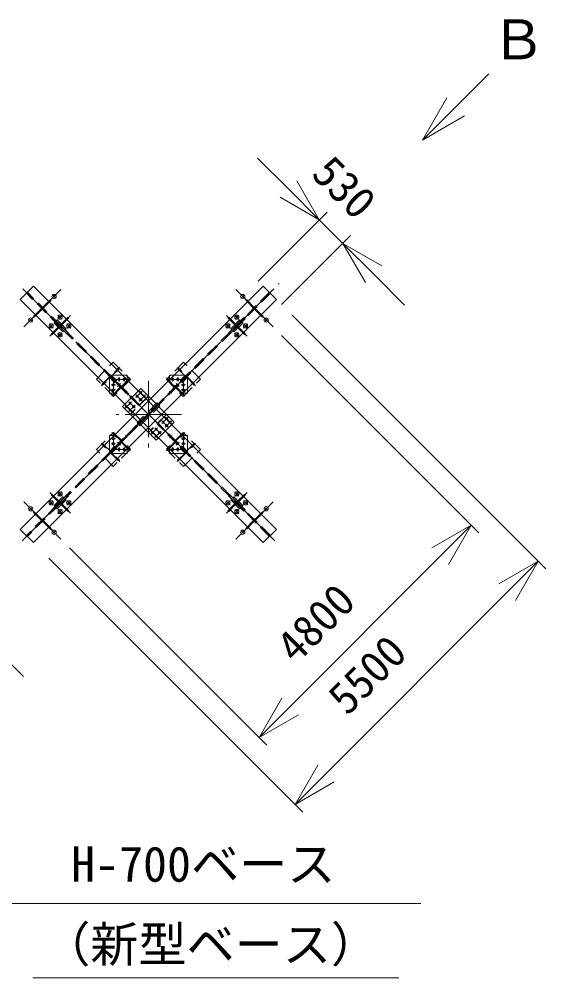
# Model space of a CAD drawing. Units: millimetres, scale not verified. Extents: x -32409 to 32443, y -43405 to 44769.
# Drawn here: x -9161 to -732, y -43116 to -27784 of the extents above; entities that cross this region are included whole.
import ezdxf
from ezdxf.enums import TextEntityAlignment as Align

# ---------------------------------------------------------------- set-up
doc = ezdxf.new("R2010")
doc.units = ezdxf.units.MM
doc.header["$LTSCALE"] = 100
doc.linetypes.add('CHAIN2', pattern=[12, 9, -1, 1, -1])
doc.linetypes.add('DASHED2', pattern=[3, 2, -1])
for name, color, linetype, lineweight in [('0-1_10 常用実線', 3, 'Continuous', 18), ('0-3_12 常用一点鎖線', 3, 'CHAIN2', 18), ('0-4_11 常用破線', 3, 'DASHED2', 18), ('0-5_05 寸法', 7, 'Continuous', 18)]:
    doc.layers.add(name, color=color, linetype=linetype, lineweight=lineweight)
doc.styles.add('ＭＳ ゴシック', font='')
doc.styles.get('ＭＳ ゴシック').set_extended_font_data('MS Gothic')

msp = doc.modelspace()

# ---------------------------------------------------------------- linework, layer by layer
at = {"layer": '0-1_10 常用実線'}
for p, q in [((-9143.3, -35942.9), (-5254.2, -32053.8)), ((-9143.3, -32266), (-8931.2, -32053.8)), ((-8931.2, -32053.8), (-5042.1, -35942.9)), ((-5042.1, -32266), (-5254.2, -32053.8)), ((-9143.3, -32266), (-5254.2, -36155.1)), ((-8931.2, -36155.1), (-5042.1, -32266)), ((-8931.2, -36155.1), (-9143.3, -35942.9)), ((-5254.2, -36155.1), (-5042.1, -35942.9))]:
    msp.add_line(p, q, dxfattribs=at)
for points in [[(-8373.3, -32804.1), (-8620.8, -32556.6), (-8640.6, -32576.4), (-8393.1, -32823.9)], [(-8446.1, -32770.8), (-8587.5, -32629.4), (-8603.1, -32645), (-8461.7, -32786.4)], [(-8410.8, -32735.5), (-8552.2, -32594.1), (-8567.7, -32609.6), (-8426.3, -32751)], [(-5812.1, -32804.1), (-5564.6, -32556.6), (-5544.8, -32576.4), (-5792.3, -32823.9)], [(-5774.7, -32735.5), (-5633.2, -32594.1), (-5617.7, -32609.6), (-5759.1, -32751)], [(-5739.3, -32770.8), (-5597.9, -32629.4), (-5582.3, -32645), (-5723.7, -32786.4)], [(-7717.7, -33479.4), (-7717.7, -33764.4), (-7617.7, -33764.4), (-7432.7, -33579.4), (-7432.7, -33479.4)], [(-6467.7, -33479.4), (-6467.7, -33764.4), (-6567.7, -33764.4), (-6752.7, -33579.4), (-6752.7, -33479.4)], [(-6467.7, -33479.4), (-6467.7, -33764.4), (-6567.7, -33764.4), (-6752.7, -33579.4), (-6752.7, -33479.4)], [(-6680.5, -34228.2), (-6969, -34516.7), (-7504.9, -33980.7), (-7216.4, -33692.2)], [(-7416.6, -33791.9), (-7487.3, -33721.2), (-7476, -33709.9), (-7405.2, -33780.6)], [(-6768.8, -33791.9), (-6698.1, -33721.2), (-6709.5, -33709.9), (-6780.2, -33780.6)], [(-7717.7, -34729.4), (-7432.7, -34729.4), (-7432.7, -34629.4), (-7617.7, -34444.4), (-7717.7, -34444.4)], [(-7405.2, -34428.3), (-7476, -34499), (-7487.3, -34487.7), (-7416.6, -34417)], [(-6780.2, -34428.3), (-6709.5, -34499), (-6698.1, -34487.7), (-6768.8, -34417)], [(-6467.7, -34729.4), (-6752.7, -34729.4), (-6752.7, -34629.4), (-6567.7, -34444.4), (-6467.7, -34444.4)], [(-6467.7, -34729.4), (-6752.7, -34729.4), (-6752.7, -34629.4), (-6567.7, -34444.4), (-6467.7, -34444.4)], [(-8393.1, -35385), (-8640.6, -35632.5), (-8620.8, -35652.3), (-8373.3, -35404.8)], [(-5792.3, -35385), (-5544.8, -35632.5), (-5564.6, -35652.3), (-5812.1, -35404.8)], [(-8461.7, -35422.5), (-8603.1, -35563.9), (-8587.5, -35579.5), (-8446.1, -35438.1)], [(-8426.3, -35457.9), (-8567.7, -35599.3), (-8552.2, -35614.8), (-8410.8, -35473.4)], [(-5759.1, -35457.9), (-5617.7, -35599.3), (-5633.2, -35614.8), (-5774.7, -35473.4)], [(-5723.7, -35422.5), (-5582.3, -35563.9), (-5597.9, -35579.5), (-5739.3, -35438.1)]]:
    msp.add_lwpolyline(points, close=True, dxfattribs=at)
for centre, radius in [((-8602.4, -32220), 34), ((-5583, -32220), 34), ((-8977.1, -32594.8), 34), ((-5208.3, -32594.8), 34), ((-7652.7, -33544.4), 19.5), ((-7562.7, -33544.4), 19.5), ((-7482.7, -33544.4), 19.5), ((-6702.7, -33544.4), 19.5), ((-6702.7, -33544.4), 19.5), ((-6622.7, -33544.4), 19.5), ((-6622.7, -33544.4), 19.5), ((-6532.7, -33544.4), 19.5), ((-6532.7, -33544.4), 19.5), ((-7652.7, -33634.4), 19.5), ((-7652.7, -33714.4), 19.5), ((-7562.7, -33634.4), 19.5), ((-6622.7, -33634.4), 19.5), ((-6622.7, -33634.4), 19.5), ((-6532.7, -33634.4), 19.5), ((-6532.7, -33634.4), 19.5), ((-6532.7, -33714.4), 19.5), ((-6532.7, -33714.4), 19.5), ((-7273, -33812.4), 16.5), ((-7273, -33812.4), 16.5), ((-7216.4, -33755.8), 16.5), ((-7216.4, -33755.8), 16.5), ((-7216.4, -33869), 16.5), ((-7216.4, -33869), 16.5), ((-7159.9, -33812.4), 16.5), ((-7159.9, -33812.4), 16.5), ((-7441.3, -33980.7), 16.5), ((-7441.3, -33980.7), 16.5), ((-7384.7, -33924.1), 16.5), ((-7384.7, -33924.1), 16.5), ((-7384.7, -34037.3), 16.5), ((-7384.7, -34037.3), 16.5), ((-7328.2, -33980.7), 16.5), ((-7328.2, -33980.7), 16.5), ((-6800.7, -34171.6), 16.5), ((-6800.7, -34171.6), 16.5), ((-6969, -34339.9), 16.5), ((-6969, -34339.9), 16.5), ((-6857.2, -34228.2), 16.5), ((-6857.2, -34228.2), 16.5), ((-6800.7, -34284.8), 16.5), ((-6800.7, -34284.8), 16.5), ((-6744.1, -34228.2), 16.5), ((-6744.1, -34228.2), 16.5), ((-7652.7, -34494.4), 19.5), ((-7025.5, -34396.5), 16.5), ((-7025.5, -34396.5), 16.5), ((-6969, -34453.1), 16.5), ((-6969, -34453.1), 16.5), ((-6912.4, -34396.5), 16.5), ((-6912.4, -34396.5), 16.5), ((-6532.7, -34494.4), 19.5), ((-6532.7, -34494.4), 19.5), ((-7652.7, -34574.4), 19.5), ((-7652.7, -34664.4), 19.5), ((-7562.7, -34574.4), 19.5), ((-7562.7, -34664.4), 19.5), ((-7482.7, -34664.4), 19.5), ((-6702.7, -34664.4), 19.5), ((-6702.7, -34664.4), 19.5), ((-6622.7, -34574.4), 19.5), ((-6622.7, -34574.4), 19.5), ((-6622.7, -34664.4), 19.5), ((-6622.7, -34664.4), 19.5), ((-6532.7, -34574.4), 19.5), ((-6532.7, -34574.4), 19.5), ((-6532.7, -34664.4), 19.5), ((-6532.7, -34664.4), 19.5), ((-8977.1, -35614.1), 34), ((-5208.3, -35614.1), 34), ((-8602.4, -35988.9), 34), ((-5583, -35988.9), 34)]:
    msp.add_circle(centre, radius, dxfattribs=at)
at = {"layer": '0-3_12 常用一点鎖線'}
for p, q in [((-9113.4, -36125.1), (-4997.3, -32009.1)), ((-9101.7, -32095.4), (-5039.2, -36157.9)), ((-9087.7, -32705.3), (-8491.8, -32109.4)), ((-8574.8, -32247.6), (-8629.9, -32192.4)), ((-5693.6, -32109.4), (-5097.7, -32705.3)), ((-5555.5, -32192.4), (-5610.6, -32247.6)), ((-5230.2, -32572.9), (-5561.1, -32241.9)), ((-8949.6, -32622.3), (-9004.7, -32567.2)), ((-8672.4, -32855.7), (-8341.5, -32524.8)), ((-8473.3, -32582.4), (-8540.5, -32515.2)), ((-8540.5, -32582.4), (-8473.3, -32515.2)), ((-5513, -32855.7), (-5844, -32524.8)), ((-5712.1, -32582.4), (-5644.9, -32515.2)), ((-5644.9, -32582.4), (-5712.1, -32515.2)), ((-5180.7, -32567.2), (-5235.8, -32622.3)), ((-8614.8, -32723.8), (-8681.9, -32656.6)), ((-8681.9, -32723.8), (-8614.8, -32656.6)), ((-8473.3, -32865.2), (-8540.5, -32798.1)), ((-8540.5, -32865.2), (-8473.3, -32798.1)), ((-8331.9, -32723.8), (-8399.1, -32656.6)), ((-8399.1, -32723.8), (-8331.9, -32656.6)), ((-5853.5, -32723.8), (-5786.3, -32656.6)), ((-5786.3, -32723.8), (-5853.5, -32656.6)), ((-5712.1, -32865.2), (-5644.9, -32798.1)), ((-5644.9, -32865.2), (-5712.1, -32798.1)), ((-5570.7, -32723.8), (-5503.5, -32656.6)), ((-5503.5, -32723.8), (-5570.7, -32656.6)), ((-6342.7, -34854.4), (-7842.7, -33354.4)), ((-7842.7, -34854.4), (-6342.7, -33354.4)), ((-7687.2, -33544.4), (-7448.2, -33544.4)), ((-7677.8, -33569.6), (-7627.6, -33519.3)), ((-7676.5, -33814.8), (-7382.4, -33520.6)), ((-7652.7, -33509.9), (-7652.7, -33748.9)), ((-7562.7, -33509.9), (-7562.7, -33578.9)), ((-7482.7, -33509.9), (-7482.7, -33578.9)), ((-7092.7, -33568.7), (-7092.7, -34632.9)), ((-6498.2, -33544.4), (-6737.2, -33544.4)), ((-6498.2, -33544.4), (-6737.2, -33544.4)), ((-6702.7, -33509.9), (-6702.7, -33578.9)), ((-6702.7, -33509.9), (-6702.7, -33578.9)), ((-6622.7, -33509.9), (-6622.7, -33578.9)), ((-6622.7, -33509.9), (-6622.7, -33578.9)), ((-6507.6, -33569.6), (-6557.8, -33519.3)), ((-6532.7, -33509.9), (-6532.7, -33748.9)), ((-6532.7, -33509.9), (-6532.7, -33748.9)), ((-7687.2, -33634.4), (-7618.2, -33634.4)), ((-7687.2, -33714.4), (-7618.2, -33714.4)), ((-7587.1, -33658.8), (-7538.3, -33610.1)), ((-6598.3, -33658.8), (-6647.1, -33610.1)), ((-6598.3, -33658.8), (-6647.1, -33610.1)), ((-6498.2, -33634.4), (-6567.2, -33634.4)), ((-6498.2, -33634.4), (-6567.2, -33634.4)), ((-6498.2, -33714.4), (-6567.2, -33714.4)), ((-6498.2, -33714.4), (-6567.2, -33714.4)), ((-7462.5, -33767.2), (-7430.7, -33735.3)), ((-7194.2, -33733.6), (-7295.3, -33834.7)), ((-7194.2, -33733.6), (-7295.3, -33834.7)), ((-7194.2, -33891.3), (-7295.3, -33790.1)), ((-7194.2, -33891.3), (-7295.3, -33790.1)), ((-7137.6, -33834.7), (-7238.7, -33733.6)), ((-7137.6, -33834.7), (-7238.7, -33733.6)), ((-7137.6, -33790.1), (-7238.7, -33891.3)), ((-7137.6, -33790.1), (-7238.7, -33891.3)), ((-6722.9, -33767.2), (-6754.7, -33735.3)), ((-7463.6, -34003), (-7362.5, -33901.9)), ((-7463.6, -34003), (-7362.5, -33901.9)), ((-7362.5, -34059.5), (-7463.6, -33958.4)), ((-7362.5, -34059.5), (-7463.6, -33958.4)), ((-7305.9, -34003), (-7407, -33901.9)), ((-7305.9, -34003), (-7407, -33901.9)), ((-7407, -34059.5), (-7305.9, -33958.4)), ((-7407, -34059.5), (-7305.9, -33958.4)), ((-6564.2, -34104.4), (-7609.7, -34104.4)), ((-6778.4, -34149.3), (-6879.5, -34250.5)), ((-6778.4, -34149.3), (-6879.5, -34250.5)), ((-6822.9, -34149.3), (-6721.8, -34250.5)), ((-6822.9, -34149.3), (-6721.8, -34250.5)), ((-7047.8, -34418.8), (-6946.7, -34317.6)), ((-7047.8, -34418.8), (-6946.7, -34317.6)), ((-6991.2, -34317.6), (-6890.1, -34418.8)), ((-6991.2, -34317.6), (-6890.1, -34418.8)), ((-6879.5, -34205.9), (-6778.4, -34307)), ((-6879.5, -34205.9), (-6778.4, -34307)), ((-6721.8, -34205.9), (-6822.9, -34307)), ((-6721.8, -34205.9), (-6822.9, -34307)), ((-7687.2, -34494.4), (-7618.2, -34494.4)), ((-7652.7, -34698.9), (-7652.7, -34459.9)), ((-7430, -34474.3), (-7461.8, -34442.4)), ((-7047.8, -34374.2), (-6946.7, -34475.3)), ((-7047.8, -34374.2), (-6946.7, -34475.3)), ((-6991.2, -34475.3), (-6890.1, -34374.2)), ((-6991.2, -34475.3), (-6890.1, -34374.2)), ((-6755.4, -34474.3), (-6723.6, -34442.4)), ((-6498.2, -34494.4), (-6567.2, -34494.4)), ((-6498.2, -34494.4), (-6567.2, -34494.4)), ((-6532.7, -34698.9), (-6532.7, -34459.9)), ((-6532.7, -34698.9), (-6532.7, -34459.9)), ((-7687.2, -34574.4), (-7618.2, -34574.4)), ((-7627.6, -34689.6), (-7677.8, -34639.3)), ((-7538.3, -34598.8), (-7587.1, -34550.1)), ((-7562.7, -34698.9), (-7562.7, -34629.9)), ((-7482.7, -34698.9), (-7482.7, -34629.9)), ((-6702.7, -34698.9), (-6702.7, -34629.9)), ((-6702.7, -34698.9), (-6702.7, -34629.9)), ((-6647.1, -34598.8), (-6598.3, -34550.1)), ((-6647.1, -34598.8), (-6598.3, -34550.1)), ((-6622.7, -34698.9), (-6622.7, -34629.9)), ((-6622.7, -34698.9), (-6622.7, -34629.9)), ((-6498.2, -34574.4), (-6567.2, -34574.4)), ((-6498.2, -34574.4), (-6567.2, -34574.4)), ((-6557.8, -34689.6), (-6507.6, -34639.3)), ((-7687.2, -34664.4), (-7448.2, -34664.4)), ((-6498.2, -34664.4), (-6737.2, -34664.4)), ((-6498.2, -34664.4), (-6737.2, -34664.4)), ((-8341.5, -35684.1), (-8672.4, -35353.2)), ((-8473.3, -35343.7), (-8540.5, -35410.8)), ((-8473.3, -35410.8), (-8540.5, -35343.7)), ((-5844, -35684.1), (-5513, -35353.2)), ((-5712.1, -35343.7), (-5644.9, -35410.8)), ((-5712.1, -35410.8), (-5644.9, -35343.7)), ((-9087.7, -35503.6), (-8491.8, -36099.5)), ((-8614.8, -35485.1), (-8681.9, -35552.2)), ((-8614.8, -35552.2), (-8681.9, -35485.1)), ((-8331.9, -35485.1), (-8399.1, -35552.2)), ((-8331.9, -35552.2), (-8399.1, -35485.1)), ((-5853.5, -35485.1), (-5786.3, -35552.2)), ((-5853.5, -35552.2), (-5786.3, -35485.1)), ((-5693.6, -36099.5), (-5097.7, -35503.6)), ((-5570.7, -35485.1), (-5503.5, -35552.2)), ((-5570.7, -35552.2), (-5503.5, -35485.1)), ((-9004.7, -35641.7), (-8949.6, -35586.6)), ((-8624.3, -35967), (-8955.2, -35636)), ((-8473.3, -35626.5), (-8540.5, -35693.7)), ((-8473.3, -35693.7), (-8540.5, -35626.5)), ((-5712.1, -35626.5), (-5644.9, -35693.7)), ((-5712.1, -35693.7), (-5644.9, -35626.5)), ((-5235.8, -35586.6), (-5180.7, -35641.7)), ((-8629.9, -36016.5), (-8574.8, -35961.3)), ((-5610.6, -35961.3), (-5555.5, -36016.5))]:
    msp.add_line(p, q, dxfattribs=at)
at = {"layer": '0-4_11 常用破線'}
for p, q in [((-5155.6, -32152.5), (-9044.7, -36041.6)), ((-7247.9, -33964.1), (-9044.7, -32167.3)), ((-7233.1, -33949.2), (-9029.8, -32152.5)), ((-5140.7, -32167.3), (-9029.8, -36056.4)), ((-7844.8, -33646.5), (-7550.7, -33352.3)), ((-6340.6, -33646.5), (-6634.8, -33352.3)), ((-7687.7, -33538.4), (-7658.7, -33509.4)), ((-7646.7, -33579.5), (-7617.7, -33550.5)), ((-6508.9, -33814.8), (-6803, -33520.6)), ((-6538.7, -33579.5), (-6567.7, -33550.5)), ((-6497.7, -33538.4), (-6526.7, -33509.4)), ((-7096.2, -33812.4), (-7384.7, -34100.9)), ((-7092.7, -33815.9), (-7381.2, -34104.4)), ((-6804.2, -34104.4), (-7092.7, -34392.9)), ((-6800.7, -34108), (-7089.2, -34396.5)), ((-5155.6, -36056.4), (-6952.3, -34259.7)), ((-5140.7, -36041.6), (-6937.5, -34244.8)), ((-7382.4, -34688.3), (-7676.5, -34394.1)), ((-6803, -34688.3), (-6508.9, -34394.1)), ((-7550.7, -34856.6), (-7844.8, -34562.4)), ((-7617.7, -34658.4), (-7646.7, -34629.4)), ((-6634.8, -34856.6), (-6340.6, -34562.4)), ((-6567.7, -34658.4), (-6538.7, -34629.4)), ((-7658.7, -34699.5), (-7687.7, -34670.5)), ((-6526.7, -34699.5), (-6497.7, -34670.5))]:
    msp.add_line(p, q, dxfattribs=at)
for points in [[(-8776.7, -32405.6), (-8649.4, -32278.3), (-8660.7, -32267), (-8788, -32394.3)], [(-5408.7, -32405.6), (-5536, -32278.3), (-5524.7, -32267), (-5397.4, -32394.3)], [(-8791.5, -32420.5), (-8918.8, -32547.8), (-8930.1, -32536.4), (-8802.8, -32409.2)], [(-5393.9, -32420.5), (-5266.6, -32547.8), (-5255.3, -32536.4), (-5382.6, -32409.2)], [(-8493.8, -32688.5), (-8366.6, -32561.2), (-8377.9, -32549.9), (-8505.2, -32677.2)], [(-5691.6, -32688.5), (-5818.9, -32561.2), (-5807.5, -32549.9), (-5680.3, -32677.2)], [(-8508.7, -32703.3), (-8636, -32830.6), (-8647.3, -32819.3), (-8520, -32692)], [(-5676.7, -32703.3), (-5549.4, -32830.6), (-5538.1, -32819.3), (-5665.4, -32692)], [(-8508.7, -35505.6), (-8636, -35378.3), (-8647.3, -35389.6), (-8520, -35516.9)], [(-5676.7, -35505.6), (-5549.4, -35378.3), (-5538.1, -35389.6), (-5665.4, -35516.9)], [(-8493.8, -35520.4), (-8366.6, -35647.7), (-8377.9, -35659), (-8505.2, -35531.7)], [(-5691.6, -35520.4), (-5818.9, -35647.7), (-5807.5, -35659), (-5680.3, -35531.7)], [(-8791.5, -35788.4), (-8918.8, -35661.1), (-8930.1, -35672.5), (-8802.8, -35799.7)], [(-5393.9, -35788.4), (-5266.6, -35661.1), (-5255.3, -35672.5), (-5382.6, -35799.7)], [(-8776.7, -35803.3), (-8649.4, -35930.6), (-8660.7, -35941.9), (-8788, -35814.6)], [(-5408.7, -35803.3), (-5536, -35930.6), (-5524.7, -35941.9), (-5397.4, -35814.6)]]:
    msp.add_lwpolyline(points, dxfattribs=at)
for points in [[(-7649.4, -33817.2), (-7925.2, -33541.4), (-7655.8, -33272), (-7380, -33547.7)], [(-7826.8, -33639.8), (-7838.1, -33628.5), (-7568.7, -33359.1), (-7557.4, -33370.4)], [(-6536, -33817.2), (-6260.2, -33541.4), (-6529.6, -33272), (-6805.4, -33547.7)], [(-6358.6, -33639.8), (-6347.3, -33628.5), (-6616.7, -33359.1), (-6628, -33370.4)], [(-7699.5, -33512.5), (-7621.7, -33590.3), (-7628.8, -33597.4), (-7706.6, -33519.6)], [(-7677.6, -33490.6), (-7599.8, -33568.4), (-7606.9, -33575.4), (-7684.7, -33497.7)], [(-7658.5, -33808.1), (-7669.8, -33796.8), (-7400.4, -33527.4), (-7389.1, -33538.7)], [(-6542.8, -33792.2), (-6531.5, -33780.8), (-6785, -33527.4), (-6796.3, -33538.7)], [(-6507.8, -33490.6), (-6585.6, -33568.4), (-6578.5, -33575.4), (-6500.8, -33497.7)], [(-6485.9, -33512.5), (-6563.7, -33590.3), (-6556.6, -33597.4), (-6478.8, -33519.6)], [(-6956.6, -33922.4), (-7274.8, -34240.6), (-7259.2, -34256.1), (-6941, -33937.9)], [(-6926.2, -33952.8), (-7244.4, -34271), (-7228.8, -34286.5), (-6910.6, -33968.3)], [(-7380, -34661.2), (-7655.8, -34936.9), (-7925.2, -34667.5), (-7649.4, -34391.7)], [(-7389.1, -34670.2), (-7400.4, -34681.5), (-7669.8, -34412.1), (-7658.5, -34400.8)], [(-6805.4, -34661.2), (-6529.6, -34936.9), (-6260.2, -34667.5), (-6536, -34391.7)], [(-6796.3, -34670.2), (-6785, -34681.5), (-6515.6, -34412.1), (-6526.9, -34400.8)], [(-7557.4, -34838.5), (-7568.7, -34849.8), (-7838.1, -34580.4), (-7826.8, -34569.1)], [(-7706.6, -34689.3), (-7628.8, -34611.5), (-7621.7, -34618.6), (-7699.5, -34696.4)], [(-7684.7, -34711.2), (-7606.9, -34633.5), (-7599.8, -34640.5), (-7677.6, -34718.3)], [(-6628, -34838.5), (-6616.7, -34849.8), (-6347.3, -34580.4), (-6358.6, -34569.1)], [(-6500.8, -34711.2), (-6578.5, -34633.5), (-6585.6, -34640.5), (-6507.8, -34718.3)], [(-6478.8, -34689.3), (-6556.6, -34611.5), (-6563.7, -34618.6), (-6485.9, -34696.4)]]:
    msp.add_lwpolyline(points, close=True, dxfattribs=at)
for centre in [(-8506.9, -32548.8), (-5678.5, -32548.8), (-8648.3, -32690.2), (-8506.9, -32831.7), (-8365.5, -32690.2), (-5819.9, -32690.2), (-5678.5, -32831.7), (-5537.1, -32690.2), (-8506.9, -35377.2), (-5678.5, -35377.2), (-8648.3, -35518.7), (-8365.5, -35518.7), (-5819.9, -35518.7), (-5537.1, -35518.7), (-8506.9, -35660.1), (-5678.5, -35660.1)]:
    msp.add_circle(centre, 32.5, dxfattribs=at)
at = {"layer": '0-5_05 寸法'}
for p, q in [((-2317, -29044.5), (-2705.2, -29717)), ((-4852.3, -30499.3), (-5347.2, -30004.3)), ((-4357.3, -30994.3), (-4852.3, -30499.3)), ((-5335.5, -31972.5), (-4233.5, -30870.5)), ((-4357.3, -30994.3), (-3982.5, -31369)), ((-4960.8, -32347.3), (-3858.8, -31245.3)), ((-3982.5, -31369), (-3487.5, -31864)), ((-3487.5, -31864), (-2992.6, -32359)), ((-4794.6, -32513.5), (-732.2, -36575.9)), ((-4960.8, -32842.3), (-1802.9, -36000.1)), ((-1926.6, -35876.4), (-2421.6, -36371.4)), ((-8354.9, -36236.4), (-5197, -39394.3)), ((-8683.7, -36402.5), (-4621.2, -40465)), ((-4825.8, -38775.5), (-2421.6, -36371.4)), ((-855.9, -36452.2), (-1350.9, -36947.1)), ((-4250, -39846.3), (-1350.9, -36947.1)), ((-9585.8, -37799.6), (-9090.8, -38294.6)), ((-5320.7, -39270.5), (-4825.8, -38775.5)), ((-4745, -40341.3), (-4250, -39846.3)), ((-9783.8, -41926.9), (-2730.5, -41926.9)), ((-8942.7, -43115.6), (-3082.7, -43115.6))]:
    msp.add_line(p, q, dxfattribs=at)
for points in [[(-2032.8, -29328.7), (-2705.2, -29717), (-1644.5, -28656.3)], [(-4719.6, -30366.7), (-4357.3, -30994.3), (-4984.9, -30631.9)], [(-3620.2, -31996.6), (-3982.5, -31369), (-3354.9, -31731.4)], [(-2554.2, -36238.8), (-1926.6, -35876.4), (-2289, -36504)], [(-1483.5, -36814.5), (-855.9, -36452.2), (-1218.2, -37079.8)], [(-4693.1, -38908.2), (-5320.7, -39270.5), (-4958.4, -38642.9)], [(-4117.4, -39978.9), (-4745, -40341.3), (-4382.6, -39713.7)]]:
    msp.add_lwpolyline(points, dxfattribs=at)

# ---------------------------------------------------------------- texts
at = {"layer": '0-5_05 寸法', "style": 'ＭＳ ゴシック'}
for s, height, p in [('Ｂ', 641.5, (-1611, -28619.5)), ('H-700ベース', 564.5, (-8330.8, -41747.8)), ('（新型ベース）', 564.5, (-8792.3, -43031.2))]:
    msp.add_text(s, height=height, dxfattribs=at).set_placement(p, align=Align.BOTTOM_LEFT)
for s, rotation, p in [('530', 315, (-4615.4, -30389.7)), ('4800', 45, (-4621.9, -38225.2)), ('5500', 45, (-3798.6, -39048.4))]:
    msp.add_text(s, height=513.2, rotation=rotation, dxfattribs=at).set_placement(p, align=Align.BOTTOM_LEFT)

doc.saveas('drawing.dxf')
